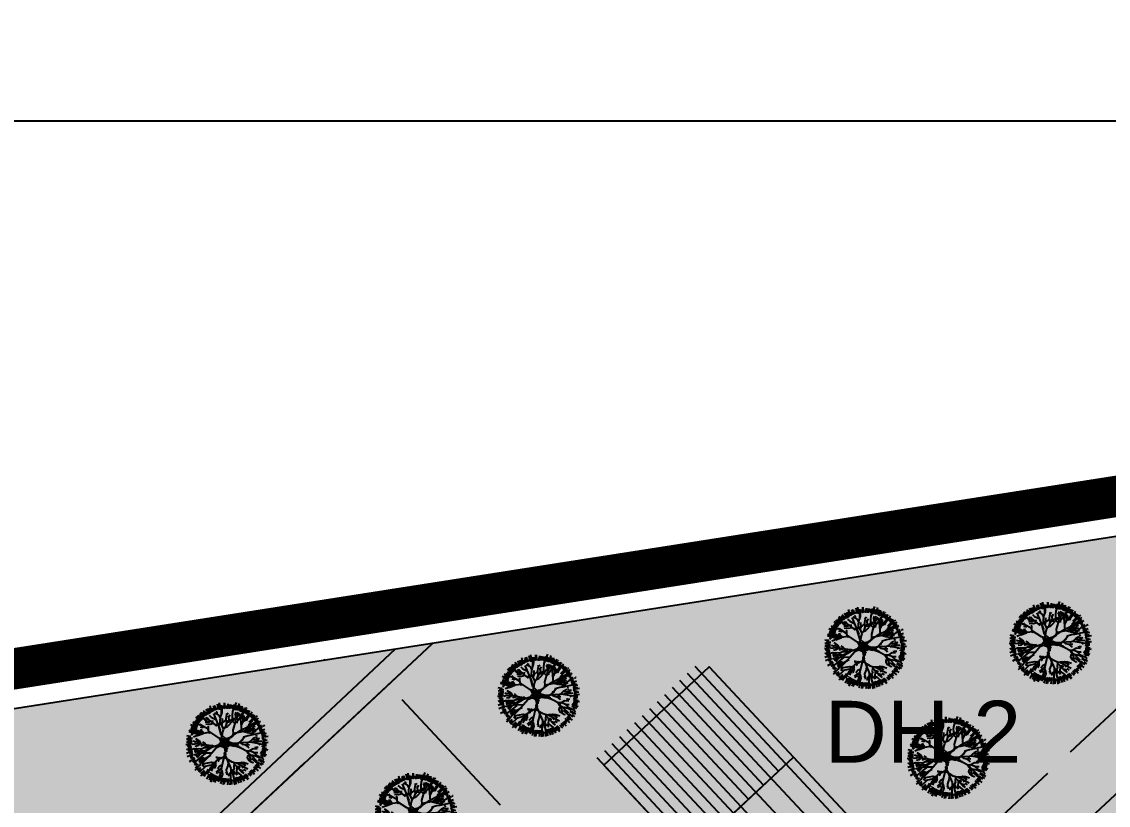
# Model space of a CAD drawing. Header units: metres. Extents: x 363418 to 1090844, y 5621240 to 16864471.
# Drawn here: x 363556.1 to 363608.9, y 5621585.2 to 5621623.2 of the extents above; entities that cross this region are included whole.
import ezdxf

# ---------------------------------------------------------------- set-up
doc = ezdxf.new("R2010")
doc.units = ezdxf.units.M
doc.header["$MEASUREMENT"] = 0
doc.linetypes.add('GELTUNGSBEREICH', pattern=[8.5, 7, -1.5])
doc.layers.get('0').update_dxf_attribs({"color": 252})
for name, color, linetype in [('DACH-BLOCK', 7, 'Continuous'), ('DACH-FIRST', 246, 'Continuous'), ('DACH-KEHLE-GRAT', 246, 'Continuous'), ('DACH-SCHRAFFUR', 246, 'Continuous'), ('DETACHED HOUSES', 255, 'Continuous'), ('GELTUNGSBEREICH_B', 7, 'Continuous'), ('KINDER GARDEN HATCHING', 255, 'Continuous'), ('Labels', 7, 'Continuous'), ('PLOT BOUNDARIES', 80, 'GELTUNGSBEREICH'), ('PRIVATE GREEN HATCHING', 255, 'Continuous'), ('RESIDENTIAL ROAD HATCHING', 255, 'Continuous'), ('ROAD PARKING', 255, 'Continuous'), ('ROW HOUSES', 255, 'Continuous'), ('SEMI-DETACHED HOUSE', 255, 'Continuous'), ('TREES', 15, 'Continuous'), ('UMGR_GELTUNGSBEREICH', 7, 'Continuous'), ('WALKWAY', 255, 'Continuous'), ('Walkway Hatch', 255, 'Continuous')]:
    doc.layers.add(name, color=color, linetype=linetype)
doc.layers.add('DACH-SCHATTEN', color=7, linetype='Continuous', true_color=0xe8b078)
doc.layers.add('DACH-SONNE', color=7, linetype='Continuous', true_color=0xefdca9)
doc.layers.add('Planning area', color=1, linetype='Continuous', plot=False)
doc.layers.get('0').off()
doc.layers.get('0').freeze()
doc.styles.get("Standard").update_dxf_attribs({"font": 'arial.ttf', "height": 1})

# ---------------------------------------------------------------- blocks, each defined once
blk = doc.blocks.new('Tree')
h = blk.add_hatch(color=63)
h.dxf.hatch_style = 1
edge = h.paths.add_edge_path()
edge.add_arc((0.14, -0.02), 5.77, 0, 360)
for p, q in [((-3.24, 4.78), (-2.71, 4.19)), ((-2.88, 4.97), (-2.38, 4.3)), ((-2.67, 5.03), (-2.23, 4.38)), ((-2.51, 5.05), (-2.07, 4.55)), ((-2.4, 5.14), (-2.24, 4.75)), ((-2.03, 5.03), (-1.82, 4.68)), ((-1.9, 5.14), (-1.71, 4.72)), ((-1.86, 5.37), (-1.61, 4.76)), ((-1.8, 5.47), (-1.42, 4.82)), ((-1.63, 5.49), (-1.51, 4.98)), ((-1.36, 5.18), (-1.27, 4.89)), ((-1.27, 5.72), (-1.11, 4.91)), ((-0.48, 5.47), (-0.46, 5.03)), ((-0.08, 5.16), (-0.08, 5.11)), ((0.38, 5.62), (0.31, 5.03)), ((0.54, 5.62), (0.46, 5.01)), ((0.81, 5.57), (0.69, 5.03)), ((1.42, 5.53), (1.21, 4.82)), ((1.52, 5.41), (1.36, 4.86)), ((1.98, 5.45), (1.69, 4.76)), ((2.3, 5.24), (2, 4.55)), ((2.4, 5.11), (2.19, 4.51)), ((2.97, 4.78), (2.65, 4.3)), ((2.88, 5.14), (2.82, 5.03)), ((3.11, 4.76), (2.82, 4.24)), ((3.3, 4.72), (2.9, 4.15)), ((-4.51, 3.21), (-3.83, 2.77)), ((-4.34, 3.8), (-3.63, 3.24)), ((-4.3, 3.26), (-3.88, 2.96)), ((-4.18, 3.84), (-3.55, 3.38)), ((-4.02, 3.34), (-4.08, 3.28)), ((-3.97, 3.3), (-4.01, 3.24)), ((-3.99, 4.07), (-3.36, 3.49)), ((-3.92, 3.27), (-3.97, 3.21)), ((-3.81, 3.18), (-3.86, 3.13)), ((-3.76, 4.32), (-2.77, 3.29)), ((-2.95, 4.53), (-2.99, 4.5)), ((-2.9, 4.48), (-2.94, 4.44)), ((-2.81, 4.3), (-2.76, 4.36)), ((-2.76, 4.59), (-2.51, 4.26)), ((-2.73, 4.38), (-2.71, 4.19)), ((-1.94, 3.36), (-1.97, 3.07)), ((-1.82, 4.34), (-0.84, 2.01)), ((-1.65, 4.43), (-1.32, 4.31)), ((-0.93, 3.16), (-0.41, 2.08)), ((-0.58, 3.63), (-0.56, 3.01)), ((-0.13, 3.38), (-0.56, 3.01)), ((-0.04, 3.63), (0.01, 2.89)), ((0.27, 4.38), (0.03, 4.11)), ((0.48, 4.15), (0.3, 3.82)), ((0.93, 3.2), (1.21, 2.92)), ((1.17, 4.36), (1.27, 4.24)), ((1.34, 4.51), (1.26, 4.24)), ((1.26, 4.24), (1.37, 3.47)), ((1.44, 4.4), (1.45, 4.21)), ((1.9, 4.14), (1.74, 4.12)), ((1.94, 4.24), (1.91, 4.16)), ((2.55, 4.01), (2.02, 3.57)), ((2.35, 3.17), (2.09, 2.69)), ((2.22, 4.24), (2.14, 3.67)), ((2.59, 3.37), (2.34, 3.16)), ((3.63, 4.53), (2.84, 3.45)), ((2.84, 3.45), (2.97, 3.4)), ((3.65, 4.26), (3.36, 3.88)), ((3.76, 4.15), (3.47, 3.78)), ((3.93, 4.13), (3.55, 3.65)), ((4.28, 3.69), (3.88, 3.34)), ((4.51, 3.69), (3.99, 3.21)), ((4.51, 3.19), (4.16, 2.96)), ((4.34, 3.99), (4.18, 3.84)), ((-5.24, 1.82), (-4.76, 1.67)), ((-5.03, 2.15), (-4.24, 1.85)), ((-4.97, 1.57), (-4.84, 1.54)), ((-4.89, 2.61), (-4.13, 2.28)), ((-4.7, 2.96), (-3.99, 2.63)), ((-4.59, 2.32), (-4.13, 2.13)), ((-3.72, 2.02), (-3.53, 2)), ((-3.57, 2.13), (-3.53, 2)), ((-3.29, 1.71), (-3.15, 1.54)), ((-2.58, 2.11), (-2.46, 1.65)), ((-1.13, 2.71), (-1.63, 2.78)), ((-1.14, 2.72), (-0.75, 1.34)), ((-0.84, 2.01), (-0.91, 1.89)), ((-0.56, 3.01), (-0.68, 2.65)), ((-0.19, 2.36), (-0.41, 2.07)), ((2.14, 2.09), (0.41, 0.89)), ((0.97, 1.53), (0.89, 1.22)), ((1.77, 1.68), (0.97, 1.53)), ((0.97, 1.53), (1.17, 1.41)), ((2.41, 1.8), (1.77, 1.68)), ((2.92, 2.38), (2.15, 1.99)), ((2.42, 1.8), (2.81, 1.7)), ((2.94, 2), (2.5, 1.83)), ((3.7, 2.13), (2.84, 1.71)), ((2.94, 2.39), (2.97, 2.19)), ((3.01, 2.65), (3.07, 2.48)), ((3.67, 1.64), (3.93, 1.57)), ((3.76, 2.4), (3.7, 2.13)), ((4.05, 2.53), (3.76, 2.4)), ((4.05, 2.19), (3.76, 2.1)), ((4.22, 1.82), (4.11, 1.8)), ((4.7, 2.92), (4.32, 2.71)), ((4.66, 2.69), (4.45, 2.59)), ((4.95, 2.63), (4.51, 2.42)), ((4.97, 2.3), (4.61, 2.13)), ((5.07, 2.17), (4.7, 1.98)), ((5.45, 2.09), (4.7, 1.79)), ((5.26, 1.79), (4.89, 1.67)), ((5.6, 1.54), (4.91, 1.4)), ((5.24, 2.57), (5.12, 2.5)), ((5.41, 2.65), (5.3, 2.61)), ((-4.83, 0.05), (-5.68, -0.06)), ((-4.97, 0.74), (-5.6, 0.7)), ((-4.82, 0.29), (-5.6, 0.24)), ((-4.82, 0.44), (-5.56, 0.38)), ((-4.77, 0.87), (-5.45, 0.84)), ((-5.02, 0.15), (-5.45, 0.11)), ((-5.35, 0.99), (-5, 0.99)), ((-4.8, 0.59), (-5.35, 0.53)), ((-4.72, 1.48), (-4.95, 1.28)), ((-4.04, 1.23), (-4.62, 1.01)), ((-4.54, 0.15), (-4.06, 0.05)), ((-4.24, 0.53), (-4.09, 0.38)), ((-4.06, 1.22), (-3.26, 1.53)), ((-4.04, 0.36), (-3.66, 0.2)), ((-3.6, 0.07), (-1.5, -0.28)), ((-1.02, 0.93), (-0.51, -0.21)), ((-0.76, 1.35), (-0.63, 1.21)), ((-0.72, 0.64), (0.03, -0.13)), ((-0.62, 1.28), (-0.08, 0.77)), ((-0.61, 0.01), (0.09, -0.43)), ((-0.52, 0.22), (-0.04, -0.18)), ((0.66, 0.94), (-0.31, 0.71)), ((0.22, 0.48), (-0.06, 0.46)), ((0.28, 0.1), (0, -0.15)), ((0.01, 0.38), (0.23, 0.05)), ((0.2, 0.83), (0.34, 0.66)), ((0.52, 0.96), (0.23, 0.47)), ((0.28, 0.38), (0.54, 0.23)), ((0.88, 0.12), (0.44, 0.29)), ((0.64, 1.05), (0.7, 0.99)), ((0.71, 0.18), (0.81, -0.17)), ((0.87, 0.09), (0.79, -0.11)), ((0.8, 1.16), (0.84, 1.11)), ((3.73, 0.29), (0.93, 0.1)), ((0.97, 0.1), (0.96, -0.21)), ((1.25, 0.12), (1.25, -0.19)), ((1.46, 0.13), (1.27, -0.19)), ((1.55, 0.14), (1.64, 0.05)), ((1.74, 0.15), (1.64, 0.05)), ((1.85, 0.29), (2.24, 0.03)), ((2, 0.4), (2.05, 0.17)), ((2.23, 0.64), (2.42, 0.83)), ((2.24, 0.03), (2.68, -0.08)), ((2.62, 1.07), (2.27, 0.66)), ((3.03, 0.24), (2.9, 0.04)), ((3.58, 0.64), (3.17, 0.25)), ((3.58, 1.44), (3.34, 1.26)), ((3.54, 1.53), (3.64, 1.31)), ((3.74, 0.77), (3.59, 0.64)), ((4.11, 0.96), (3.74, 0.77)), ((4.34, 1.19), (4.13, 1.13)), ((4.51, 0.13), (4.72, -0.08)), ((5.58, 1.23), (4.95, 1.08)), ((5.3, 1.31), (4.97, 1.23)), ((5.89, 1.08), (4.99, 0.96)), ((5.3, 0.86), (4.99, 0.77)), ((5.55, 0.71), (5.07, 0.63)), ((5.89, 0.25), (5.07, 0.19)), ((5.07, 0.06), (5.66, 0.02)), ((5.47, 0.38), (5.1, 0.33)), ((5.76, 0.56), (5.12, 0.5)), ((-4.89, -0.54), (-5.6, -0.77)), ((-4.77, -0.95), (-5.6, -1.31)), ((-5, -0.14), (-5.56, -0.24)), ((-4.66, -1.39), (-5.5, -1.77)), ((-4.97, -0.27), (-5.48, -0.37)), ((-4.89, -0.37), (-5.41, -0.45)), ((-4.77, -1.08), (-5.25, -1.29)), ((-4.83, -0.81), (-5.1, -0.91)), ((-4.77, -1.2), (-5.02, -1.31)), ((-4.08, -1.06), (-4.49, -1.16)), ((-4.09, -0.61), (-4.43, -0.75)), ((-3.62, -1.35), (-4.08, -1.91)), ((-3.37, -0.9), (-3.99, -1.18)), ((-3.45, -0.89), (-3.17, -0.93)), ((-2.06, -0.47), (-3.07, -1.1)), ((-0.77, -0.23), (-1.37, -0.48)), ((-1.08, -0.13), (-0.45, -0.35)), ((-0.96, -0.17), (-0.98, -0.32)), ((-0.23, -1.38), (-0.74, -3.52)), ((-0.43, -0.11), (-0.51, -0.21)), ((-0.35, -0.15), (-0.48, -0.28)), ((0.15, -0.47), (-0.01, -0.83)), ((0.02, -0.13), (0.21, -0.33)), ((0.05, -0.11), (0.1, -0.1)), ((0.07, -0.09), (0.07, -0.19)), ((0.07, -0.14), (0.11, -0.1)), ((0.14, -0.02), (0.08, -0.1)), ((0.12, -0.06), (0.08, -0.06)), ((0.17, -0.08), (0.11, -0.05)), ((0.47, -0.1), (0.21, -0.33)), ((1.68, -0.16), (1.65, -0.34)), ((1.81, -0.24), (1.79, -0.39)), ((1.97, -0.32), (1.93, -0.44)), ((3.29, -0.94), (2.95, -0.96)), ((3.04, -0.95), (3.21, -1.62)), ((3.16, -1.5), (3.39, -1.98)), ((4.09, -1.23), (3.29, -0.94)), ((4.43, -1.21), (4.03, -1.21)), ((4.78, -1.15), (5.68, -1.48)), ((4.8, -1.42), (5.52, -1.68)), ((4.87, -1.02), (5.55, -1.23)), ((4.97, -0.23), (5.47, -0.33)), ((4.99, -0.75), (5.62, -0.88)), ((4.99, -0.9), (5.51, -1.11)), ((5.01, -0.61), (5.85, -0.77)), ((5.12, -0.13), (5.66, -0.17)), ((-4.45, -2), (-5.25, -2.46)), ((-4.68, -1.56), (-5.14, -1.75)), ((-4.71, -1.8), (-5.02, -2)), ((-4.49, -1.89), (-4.77, -2)), ((-4.43, -2.29), (-4.77, -2.5)), ((-4.43, -2.14), (-4.68, -2.33)), ((-4.29, -2.5), (-4.56, -2.71)), ((-4.18, -2.6), (-4.52, -2.88)), ((-4.16, -2.75), (-4.39, -2.94)), ((-3.97, -2.79), (-4.26, -3)), ((-3.7, -2.19), (-3.89, -2.29)), ((-2.88, -3.06), (-3.83, -3.97)), ((-3.51, -2.07), (-3.6, -2.27)), ((-3.18, -2.85), (-3.39, -2.9)), ((-1.58, -2.54), (-2.13, -3.78)), ((-1.53, -2.52), (-1.85, -2.64)), ((-1.52, -2.92), (-1.44, -3.05)), ((-1.18, -1.88), (-1.32, -2.07)), ((-1.11, -2.37), (-1.21, -2.4)), ((-1.08, -1.93), (-1.11, -2.37)), ((2.03, -2.62), (1.49, -2.64)), ((2.13, -2.99), (2.32, -3.34)), ((3.57, -2.02), (4.58, -2.85)), ((3.58, -1.63), (4.3, -2.36)), ((4.04, -2.96), (4.46, -3.33)), ((4.12, -2.85), (4.83, -3.39)), ((4.27, -2.79), (4.62, -3.08)), ((4.37, -2.47), (4.94, -2.93)), ((4.5, -2.12), (4.96, -2.41)), ((4.69, -2.1), (5.33, -2.5)), ((4.83, -2.56), (5.19, -2.85)), ((4.94, -1.64), (5.21, -1.74)), ((5.1, -2.1), (5.31, -2.2)), ((-4.12, -3.1), (-4.39, -3.38)), ((-3.62, -3.29), (-4.09, -3.63)), ((-3.61, -3.48), (-4, -3.8)), ((-3.12, -3.68), (-3.63, -4.14)), ((-3.02, -3.82), (-3.61, -4.48)), ((-2.95, -3.99), (-3.34, -4.43)), ((-2.55, -3.57), (-3.17, -4.53)), ((-2.4, -4.15), (-2.77, -4.9)), ((-2.07, -4.01), (-2.44, -4.79)), ((-1.98, -4.11), (-2.43, -5.04)), ((-2.36, -3.86), (-2.42, -4.01)), ((-1.71, -4.26), (-2.24, -5.33)), ((-1.84, -4.2), (-2.2, -4.93)), ((-1.59, -4.34), (-1.91, -4.98)), ((-1.44, -4.39), (-1.83, -5.31)), ((-1.29, -4.43), (-1.68, -5.37)), ((-1.23, -3.99), (-1.4, -4.14)), ((-0.88, -4.28), (-1.28, -5.19)), ((-1.09, -3.87), (-1.19, -3.95)), ((-0.98, -3.62), (-1.07, -3.83)), ((-1.07, -3.86), (-1.06, -4.07)), ((-0.7, -3.34), (-0.98, -3.62)), ((-0.68, -3.68), (-0.94, -4.46)), ((-0.7, -3.34), (-0.63, -3.47)), ((0.64, -3.44), (0.81, -3.63)), ((0.64, -3.44), (0.65, -3.75)), ((0.81, -3.64), (0.72, -3.75)), ((0.82, -3.65), (0.95, -3.68)), ((0.96, -3.68), (1.23, -4.24)), ((1.73, -4.57), (2.11, -5.39)), ((1.83, -4.48), (2.13, -5.12)), ((1.88, -3.56), (2.44, -3.72)), ((1.98, -4.42), (2.17, -4.93)), ((2.28, -4.45), (2.59, -4.91)), ((2.42, -3.49), (2.74, -3.72)), ((2.42, -4.36), (3.06, -4.96)), ((2.53, -4.26), (3.12, -4.86)), ((2.65, -4.2), (3.1, -4.56)), ((3.06, -4.06), (3.46, -4.44)), ((3.23, -4.06), (3.35, -4.23)), ((3.25, -3.79), (3.62, -4.25)), ((3.43, -3.83), (3.66, -4.02)), ((3.46, -3.6), (4, -4.19)), ((3.64, -3.6), (3.91, -3.92)), ((3.73, -3.48), (4.06, -3.81)), ((4.52, -3.75), (3.87, -3.16)), ((3.87, -3.35), (4.08, -3.56)), ((4.08, -3.18), (4.27, -3.37)), ((-1.24, -4.62), (-1.39, -4.98)), ((-0.6, -4.75), (-0.82, -5.58)), ((-0.47, -4.77), (-0.59, -5.33)), ((-0.26, -4.79), (-0.47, -5.71)), ((-0.15, -4.8), (-0.34, -5.67)), ((0.03, -4.8), (-0.09, -5.37)), ((0.11, -4.8), (0.05, -5.29)), ((0.33, -4.8), (0.18, -5.69)), ((0.67, -4.89), (0.73, -5.68)), ((0.81, -5.01), (0.84, -5.26)), ((0.96, -4.97), (1.19, -5.7)), ((1.15, -4.69), (1.4, -5.6)), ((1.31, -4.65), (1.5, -5.22)), ((1.44, -4.61), (1.78, -5.49)), ((1.67, -4.78), (1.75, -5.07))]:
    blk.add_line(p, q)
for points in [[(-2.77, 4.35), (-3.01, 4.59), (-3.04, 4.56)], [(-2.32, 5.45), (-2.2, 5.07), (-1.94, 4.57)], [(-1.48, 4.61), (-1.35, 4.54), (-1.32, 4.3)], [(-1.02, 5.82), (-0.88, 4.95), (-0.98, 4.95), (-1.13, 5.66)], [(-0.77, 5.51), (-0.74, 4.91), (-0.73, 4.32), (-0.59, 4.42), (-0.57, 4.79), (-0.61, 5.24)], [(-0.31, 5.82), (-0.31, 5.12), (-0.22, 5.11), (-0.21, 5.8)], [(0.23, 5.68), (0.18, 5.09), (0.07, 5.09), (0.1, 5.45)], [(1.11, 5.6), (0.84, 4.99), (0.79, 4.97)], [(1.38, 5.91), (0.87, 4.6), (0.81, 4.1), (0.82, 3.76), (0.91, 3.3)], [(1.82, 5.74), (1.55, 4.9), (1.55, 4.78)], [(2.19, 5.39), (2.15, 5.16), (1.86, 4.61)], [(2.69, 5.2), (2.4, 4.49), (1.93, 3.83)], [(2.78, 4.95), (2.45, 4.37), (2.36, 4.44)], [(-4.72, 3.15), (-4.18, 2.87), (-3.51, 2.68)], [(-4.15, 3.44), (-3.77, 3.15), (-3.81, 3.11), (-4.28, 3.42)], [(-4.13, 3.99), (-3.75, 3.69), (-3.54, 3.36)], [(-3.8, 4.11), (-3.04, 3.43), (-2.5, 3.15)], [(-3.11, 3.86), (-3.6, 4.35), (-3.54, 4.42), (-3.05, 3.97)], [(-2.86, 4.03), (-3.24, 4.38), (-3.2, 4.47), (-2.8, 4.09)], [(-2.96, 3.11), (-2.39, 3.16), (-2.19, 3.26)], [(-2.88, 3.82), (-2.69, 3.58), (-2.22, 3.28)], [(-2.71, 3.78), (-2.55, 3.61), (-2.55, 3.49)], [(-2.4, 4.11), (-2.11, 3.83), (-1.47, 3.51)], [(-2.19, 3.25), (-1.41, 2.59), (-1.24, 2.72)], [(-1.33, 4.31), (-1.05, 4.08), (-0.87, 3.75)], [(-0.69, 4.34), (-0.86, 3.84), (-0.97, 2.75), (-1.11, 2.61)], [(0.04, 4.36), (0.05, 4.19), (-0.04, 3.63)], [(0.25, 4.01), (0.37, 3.49), (0.4, 3.47), (-0.02, 2.83)], [(1.11, 3.74), (1.11, 3.59), (0.97, 3.36), (0.16, 2.51)], [(0.18, 3.14), (0.48, 3.19), (0.61, 3.38), (0.87, 3.53)], [(1.35, 3.42), (0.94, 2.01), (0.97, 1.54)], [(1.21, 2.94), (1.46, 3.1), (1.61, 3.13)], [(1.61, 4.51), (1.4, 4.12), (1.29, 4.04)], [(1.9, 4.36), (1.48, 3.72), (1.37, 3.46)], [(1.91, 4.14), (1.94, 3.76), (1.44, 3.09)], [(1.52, 4.33), (1.55, 4.29), (1.63, 4.32)], [(1.91, 3.72), (2.02, 3.54), (2.16, 1.93)], [(2.32, 4.39), (2.28, 4.07), (2.2, 4.07)], [(2.61, 3.8), (2.34, 3.43), (2.34, 3.16)], [(4.82, 3.19), (3, 2.21), (2.47, 1.81)], [(3.3, 4.38), (2.56, 3.33), (2.84, 3.45)], [(4.51, 3.42), (4.08, 3.09), (2.94, 2.4)], [(4.11, 3.76), (3.2, 2.77), (3.17, 2.54)], [(4.09, 3.99), (3.31, 3.22), (3.24, 3.09)], [(-5.26, 1.98), (-4.48, 1.72), (-4.4, 1.78)], [(-5.03, 2.8), (-4.17, 2.47), (-4.12, 2.54), (-4.59, 2.78)], [(-4.99, 2.36), (-3.49, 1.73), (-3.28, 1.71), (-3.53, 2)], [(-4.93, 2), (-3.86, 1.54), (-3.78, 1.6)], [(-2.46, 1.65), (-3.79, 1.45), (-4.29, 1.47), (-4.7, 1.63)], [(-3.6, 1.48), (-4.2, 1.88), (-4.36, 1.76)], [(-2.65, 2.61), (-2.57, 2.51), (-2.57, 2.11), (-3.52, 2.69), (-3.67, 2.86)], [(-3.67, 2.46), (-3.3, 2.37), (-3.14, 2.45)], [(-1.78, 2.91), (-2.31, 2.79), (-2.52, 2.82), (-2.87, 2.78)], [(-2.51, 1.84), (-1.21, 0.98), (-0.36, 0.77), (0.47, -0.1)], [(-2.46, 1.65), (-2.36, 1.61), (-2.25, 1.66)], [(-0.42, 2.06), (-0.56, 1.62), (-0.56, 1.41), (-0.62, 1.32), (-0.8, 0.14)], [(0.01, 2.92), (-0.18, 2.37), (0.16, 2.51)], [(2.24, 2.04), (2.13, 1.89), (1.95, 1.82), (1.84, 1.88)], [(5.43, 1.69), (3.51, 1.29), (3.08, 1.21), (2.45, 1.02), (2.4, 0.81)], [(3.84, 1.8), (3.56, 1.54), (2.99, 1.62), (2.89, 1.68)], [(3.76, 2.1), (3.57, 2.23), (2.94, 2)], [(3.05, 1.82), (3.71, 1.93), (4.11, 1.8)], [(5.05, 2.48), (4.41, 2.2), (3.93, 1.86)], [(-5.62, 1.22), (-5.1, 1.13), (-5, 1.13)], [(-4.33, 0.11), (-4.49, 0.03), (-4.79, -0.04)], [(-4.06, 0.36), (-4.3, 0.33), (-4.66, 0.42)], [(-3.76, 0.03), (-4.07, -0.23), (-4.41, -0.29)], [(-4.35, 0.82), (-3.82, 0.47), (-3.58, 0.06)], [(-3.58, 0.08), (-3.73, 0.03), (-4.12, 0.06)], [(-3.35, 0.36), (-3.03, 0.11), (-2.95, -0.08), (-3.5, -0.22), (-3.58, -0.27)], [(-0.8, 0.19), (-2.03, -1.24), (-3.13, -2.38), (-3.43, -2.73)], [(-0.82, 0.16), (0.07, -0.92), (-0.13, -1.08), (-0.16, -1.08)], [(-0.6, 0.51), (-0.53, 0.25), (-0.72, 0.25)], [(-0.54, 0.81), (-0.54, 0.67), (0.13, -0.03)], [(-0.07, 0.77), (-0.03, 0.55), (-0.07, 0.46)], [(0.04, 0.8), (0.57, -0.12), (1.12, -0.24), (1.22, -0.17)], [(0.54, 0.25), (0.54, 0.01), (0.1, -0.1)], [(0.94, 1.25), (0.91, 1.17), (0.66, 0.94)], [(1.06, 0.11), (1.16, -0.15), (2.06, -0.49), (2.95, -0.96)], [(1.64, 0.05), (1.47, -0.18), (1.45, -0.26)], [(2.27, 0.66), (2.26, 0.58), (1.69, 0.17), (1.66, 0.15)], [(2.28, 0.67), (2.08, 0.54), (2.08, 0.45)], [(4.61, 0.67), (3.98, 0.57), (3.58, 0.64)], [(3.59, 0.28), (3.87, 0.24), (5.01, 0.04)], [(3.71, 0.26), (3.81, 0.35), (4.02, 0.33), (4.11, 0.2)], [(4.99, 0.38), (4.29, 0.41), (4.03, 0.32)], [(4.18, 0.96), (4.5, 0.83), (4.74, 0.86)], [(-5.41, -0.89), (-4.54, -0.59), (-4.19, -0.62), (-3.29, -0.59)], [(-3.7, -1.36), (-4.07, -1.34), (-4.54, -1.52)], [(-3.34, -0.59), (-3.66, -0.91), (-3.88, -0.96), (-4.16, -0.86), (-4.52, -0.93)], [(-2.98, -1.31), (-4.28, -2.36), (-4.52, -2.48)], [(-2.03, -1.24), (-3.38, -1.27), (-3.71, -1.37), (-4.03, -1.61), (-4.29, -1.73)], [(-2.05, -0.47), (-3.45, -1.14), (-3.51, -1.14)], [(-1.9, -0.16), (-2.87, -0.36), (-3.4, -0.65)], [(-0.95, -0.08), (-2.16, -0.51), (-3.21, -0.54)], [(-0.15, -1.11), (-0.28, -1.27), (0.64, -3.43)], [(0.1, -0.58), (-0.11, -0.46), (-0.27, -0.5)], [(-0.26, -0.52), (-0.09, -1.46), (-0.17, -1.54)], [(3.26, -0.11), (2.68, -0.08), (3.1, -0.41), (3.17, -0.52)], [(2.83, -0.9), (2.97, -1.22), (3.59, -1.62)], [(3.34, -1.87), (3.43, -2.4), (3.21, -2.3), (3.01, -1.92), (3.05, -1.61), (3.18, -1.48)], [(4.36, -0.69), (3.78, -0.65), (3.29, -0.94)], [(3.84, -1.14), (4.27, -1.53), (5.24, -2.01)], [(4.03, -0.44), (4.21, -0.39), (4.51, -0.42)], [(5.05, -0.44), (5.68, -0.59)], [(-2.95, -1.99), (-3.58, -2.64), (-3.79, -2.98), (-4.43, -3.68)], [(-2.19, -1.6), (-3.66, -2.44), (-3.89, -2.54)], [(-3.13, -1.97), (-3.35, -1.97), (-3.7, -2.19)], [(-3.35, -3.1), (-3.1, -2.72), (-2.08, -2.54), (-1.85, -2.64), (-2.15, -2.92), (-3.24, -3.19)], [(-1.73, -2.87), (-2.19, -3.22), (-2.74, -4.22)], [(-1.52, -2.51), (-1.53, -3.04), (-1.65, -3.38), (-1.73, -3.4)], [(-0.1, -1.69), (-1.32, -2.28), (-1.53, -2.51)], [(-1.1, -1.92), (-1.28, -1.84), (-1.48, -1.86)], [(-0.61, -2.96), (-0.92, -3.08), (-1.25, -3.45)], [(-1.07, -1.91), (-0.9, -1.84), (-0.64, -1.95)], [(-0.36, -1.92), (-0.22, -1.96), (0, -1.92)], [(0.25, -2.51), (0.2, -3.02), (-0.01, -3.59), (0.01, -3.91)], [(0.06, -2.06), (0.76, -2.45), (1.04, -2.54), (1.14, -2.74)], [(1.13, -2.73), (1.07, -3.17), (1.12, -3.38), (0.95, -3.67)], [(1.05, -2.56), (1.45, -2.62), (3.06, -3.46)], [(1.13, -2.74), (2.11, -3.81), (2.46, -4.09)], [(2.02, -2.62), (2.52, -2.82), (2.67, -3.05)], [(2.03, -2.62), (2.16, -2.53), (2.54, -2.57), (3.1, -2.77)], [(3.43, -2.4), (3.75, -2.58), (3.75, -2.66)], [(3.59, -1.62), (3.7, -1.55), (4.24, -1.67), (4.72, -1.92)], [(-0.98, -3.62), (-1.09, -3.62), (-1.48, -3.95)], [(-0.94, -4.42), (-1.02, -4.99), (-1.12, -5.29)], [(-0.78, -3.42), (-0.59, -3.93), (-0.54, -4.21), (-0.87, -5.16)], [(0.01, -3.91), (-0.06, -4), (-0.04, -4.05)], [(0.01, -3.91), (0.06, -4.01), (0.06, -4.32)], [(0.63, -3.94), (0.38, -4.19), (0.33, -4.39), (0.38, -4.51)], [(0.65, -3.65), (0.58, -4.78), (0.5, -5.72)], [(0.65, -3.64), (0.83, -3.9), (1.11, -4.95)], [(1.47, -3.11), (1.5, -3.49), (1.39, -4.05), (1.48, -4.36)], [(1.43, -3.87), (1.74, -4.07), (2.11, -4.38), (2.51, -5.2)], [(1.51, -3.15), (1.71, -3.15), (1.96, -3.28)]]:
    blk.add_lwpolyline(points)
blk = doc.blocks.new('eaws_roofhatch_2460467.645208333')
at = {"layer": 'DACH-SCHATTEN', "transparency": 33554674}
h = blk.add_hatch(color=256, dxfattribs=at)
h.dxf.hatch_style = 1
h.paths.add_polyline_path([(4.095, -4.385), (0, 0), (5.116, 4.778), (9.211, 0.392)])
at = {"layer": 'DACH-SONNE', "transparency": 33554674}
h = blk.add_hatch(color=256, dxfattribs=at)
h.dxf.hatch_style = 1
h.paths.add_polyline_path([(4.095, -4.385), (8.19, -8.77), (13.306, -3.993), (9.211, 0.392)])
at = {"layer": 'DACH-FIRST'}
blk.add_line((4.095, -4.385), (9.211, 0.392), dxfattribs=at)
at = {"layer": 'DACH-KEHLE-GRAT'}
for points in [[(4.095, -4.385), (0, 0), (5.116, 4.778), (9.211, 0.392)], [(4.095, -4.385), (8.19, -8.77), (13.306, -3.993), (9.211, 0.392)]]:
    blk.add_lwpolyline(points, close=True, dxfattribs=at)
at = {"layer": 'DACH-SCHRAFFUR'}
for p, q in [((4.409, 4.802), (13.282, -4.7)), ((4.044, 4.461), (8.48, -0.29)), ((3.313, 3.778), (7.749, -0.973)), ((3.679, 4.119), (12.551, -5.382)), ((2.948, 3.437), (11.82, -6.065)), ((2.217, 2.754), (11.089, -6.747)), ((2.582, 3.095), (7.019, -1.655)), ((1.851, 2.413), (6.288, -2.338)), ((1.12, 1.73), (5.557, -3.02)), ((1.486, 2.072), (10.359, -7.43)), ((0.755, 1.389), (9.628, -8.112)), ((0.024, 0.707), (8.897, -8.795)), ((0.39, 1.048), (4.826, -3.703)), ((-0.341, 0.365), (4.095, -4.385))]:
    blk.add_line(p, q, dxfattribs=at)

msp = doc.modelspace()

# ---------------------------------------------------------------- hatches: boundary and pattern name
at = {"layer": 'KINDER GARDEN HATCHING', "true_color": 0x2776bb, "transparency": 33554687}
h = msp.add_hatch(dxfattribs=at)
h.set_pattern_fill('ANSI31', color=152)
h.set_pattern_definition([(45, (363601.34066, 5621465.04769), (-0.08838835, 0.08838835), [])])
h.paths.add_polyline_path([(363679.558, 5621599.183), (363653.534, 5621595.018), (363646.454, 5621601.954), (363642.49, 5621605.39), (363548.003, 5621590.611), (363515.044, 5621585.962), (363474.205, 5621580.083), (363440.464, 5621575.956), (363440.782, 5621573.982), (363446.263, 5621539.99), (363453.43, 5621514.356), (363465.622, 5621479.819), (363476.451, 5621454.964), (363525.678, 5621325.647), (363548.092, 5621325.346), (363571.288, 5621324.706), (363586.634, 5621325.564), (363580.334, 5621330.743), (363600.425, 5621336.407), (363611.231, 5621339.45), (363582.103, 5621376.861), (363604.034, 5621392.772), (363609.351, 5621387.38), (363638.159, 5621406.014), (363663.957, 5621430.161), (363689.034, 5621450.422), (363699.348, 5621440.797), (363734.359, 5621469.533), (363726.044, 5621479.947), (363750.212, 5621500.058), (363762.217, 5621509.773), (363721.404, 5621552.141)], flags=17)
h.paths.add_polyline_path([(363472.274, 5621577.832), (363532.311, 5621513.002), (363543.843, 5621500.55, -0.523007), (363542.077, 5621492.529), (363474.397, 5621464.685), (363478.256, 5621455.827), (363554.241, 5621487.088, -0.313317), (363559.813, 5621485.86), (363619.969, 5621420.842), (363633.984, 5621405.695), (363636.548, 5621407.354, 0.044576), (363637.249, 5621407.902), (363639.886, 5621410.37), (363579.673, 5621474.7, -0.430875), (363580.119, 5621481.955), (363691.51, 5621574.98, 0.423388), (363692.041, 5621582.141), (363687.259, 5621587.516), (363680.613, 5621594.988, 0.255997), (363676.087, 5621596.602), (363670.005, 5621595.629), (363681.302, 5621582.929, -0.423386), (363680.771, 5621575.768), (363597.676, 5621506.373, -0.007893), (363597.553, 5621506.274), (363574.172, 5621487.366, -0.393182), (363567.378, 5621487.837), (363481.892, 5621579.169), (363474.521, 5621578.108), (363474.521, 5621578.108, -0.005316), (363474.416, 5621578.094)], flags=0)
h.paths.add_polyline_path([(363525.671, 5621548.19), (363529.356, 5621548.721), (363546.069, 5621551.127), (363579.085, 5621555.784), (363624.712, 5621562.921), (363630.963, 5621563.898), (363645.381, 5621548.493), (363594.948, 5621506.375), (363595.855, 5621505.406, -0.035094), (363595.17, 5621505.26), (363561.963, 5621500.575), (363558.038, 5621500.01), (363548.621, 5621510.071), (363546.811, 5621509.81), (363539.977, 5621517.111), (363526.31, 5621531.713), (363512.643, 5621546.315)], flags=0)
h.paths.add_polyline_path([(363476.8, 5621560.98), (363468.879, 5621559.863), (363460.957, 5621558.746), (363454.643, 5621572.352), (363462.565, 5621573.469), (363470.486, 5621574.587)], flags=0)
h.paths.add_polyline_path([(363487.86, 5621577.037), (363501.654, 5621578.983), (363515.321, 5621564.381), (363501.527, 5621562.435)], flags=0)
h.paths.add_polyline_path([(363488.246, 5621541.689), (363500.133, 5621543.334), (363504.889, 5621538.198), (363509.645, 5621533.062), (363525.718, 5621515.706), (363513.831, 5621514.062), (363501.945, 5621512.417), (363497.188, 5621517.553), (363492.432, 5621522.689), (363504.319, 5621524.334), (363516.206, 5621525.978), (363509.645, 5621533.062), (363497.759, 5621531.417), (363485.872, 5621529.773), (363481.116, 5621534.909), (363476.359, 5621540.045)], flags=0)
h.paths.add_polyline_path([(363507.185, 5621579.804), (363520.979, 5621581.75), (363534.646, 5621567.148), (363520.852, 5621565.202)], flags=0)
h.paths.add_polyline_path([(363518.765, 5621544.165), (363530.642, 5621545.875), (363534.919, 5621541.423), (363558.677, 5621545.13), (363565.915, 5621537.396), (363579.582, 5621522.794), (363584.695, 5621517.33), (363589.002, 5621520.927), (363635.128, 5621559.448), (363643.328, 5621550.687), (363592.895, 5621508.569), (363584.695, 5621517.33), (363572.748, 5621530.095), (363548.742, 5621526.65), (363552.98, 5621522.005), (363541.101, 5621520.301), (363536.732, 5621524.969), (363532.434, 5621529.561), (363544.311, 5621531.271), (363548.588, 5621526.819), (363548.742, 5621526.65), (363572.748, 5621530.095), (363565.915, 5621537.396), (363558.677, 5621545.13), (363534.919, 5621541.423), (363539.31, 5621536.609), (363527.432, 5621534.905), (363523.062, 5621539.573)], flags=0)
h.paths.add_polyline_path([(363527.029, 5621582.603), (363540.822, 5621584.549), (363554.489, 5621569.947), (363540.695, 5621568.001)], flags=0)
h.paths.add_polyline_path([(363530.063, 5621512.727), (363528.915, 5621512.255), (363543.661, 5621496.332), (363521.948, 5621487.399), (363522.023, 5621487.318), (363478.123, 5621469.257), (363467.931, 5621480.263), (363474.839, 5621483.105), (363485.031, 5621472.1), (363487.371, 5621473.062), (363477.056, 5621484.2), (363483.964, 5621487.043), (363467.288, 5621505.049)], flags=0)
h.paths.add_polyline_path([(363546.872, 5621585.402), (363560.666, 5621587.348), (363574.332, 5621572.746), (363560.539, 5621570.8)], flags=0)
h.paths.add_polyline_path([(363546.101, 5621514.959), (363557.978, 5621516.669), (363562.255, 5621512.217), (363566.647, 5621507.403), (363554.768, 5621505.699), (363550.399, 5621510.367)], flags=0)
h.paths.add_polyline_path([(363566.49, 5621588.442), (363580.284, 5621590.387), (363593.951, 5621575.785), (363580.157, 5621573.84)], flags=0)
h.paths.add_polyline_path([(363554.906, 5621485.47, -0.31331), (363558.528, 5621484.671), (363632.492, 5621404.731), (363609.632, 5621389.944), (363604.251, 5621395.4), (363579.253, 5621377.264), (363607.823, 5621340.571), (363576.107, 5621331.629), (363581.404, 5621327.275), (363576.436, 5621326.997), (363571.259, 5621326.712), (363557.508, 5621327.091), (363548.098, 5621327.346), (363530.461, 5621327.583, -0.307585), (363525.855, 5621330.804), (363525.319, 5621332.212), (363517.166, 5621353.629), (363502.683, 5621391.674), (363496.703, 5621407.384), (363478.884, 5621454.193), (363511.263, 5621467.514), (363514.038, 5621468.656)], flags=0)
h.paths.add_polyline_path([(363534.639, 5621451.592), (363574.11, 5621467.831), (363591.093, 5621449.475), (363551.481, 5621433.39), (363549.418, 5621435.567), (363549.453, 5621435.582)], flags=0)
h.paths.add_polyline_path([(363529.054, 5621420.779), (363537.978, 5621397.337), (363546.873, 5621373.971), (363514.522, 5621360.575), (363505.613, 5621383.979), (363487.794, 5621430.788), (363520.159, 5621444.147)], flags=0)
h.paths.add_polyline_path([(363529.566, 5621471.8), (363549.301, 5621479.92), (363558.722, 5621469.738), (363538.986, 5621461.619)], flags=0)
h.paths.add_polyline_path([(363586.085, 5621591.507), (363599.879, 5621593.452), (363613.545, 5621578.85), (363599.751, 5621576.904)], flags=0)
h.paths.add_polyline_path([(363568.808, 5621500.026), (363573.486, 5621500.686, -0.760887), (363577.328, 5621491.847), (363573.229, 5621488.532, -0.393182), (363568.473, 5621488.862), (363565.856, 5621491.658, -0.607271)], flags=0)
h.paths.add_polyline_path([(363505.395, 5621461.856), (363510.02, 5621449.707), (363491.513, 5621442.093), (363486.888, 5621454.242)], flags=0)
h.paths.add_polyline_path([(363582.662, 5621481.799), (363625.688, 5621517.731), (363633.376, 5621524.151), (363702.737, 5621450.047), (363725.848, 5621469.016, 0.410262), (363726.143, 5621471.81), (363723.971, 5621474.53, -0.408293), (363725.106, 5621485.671), (363746.999, 5621503.888, -0.003409), (363747.083, 5621503.957), (363747.083, 5621503.957, 0.003409), (363746.999, 5621503.888), (363725.106, 5621485.671, 0.408293), (363723.971, 5621474.53), (363726.143, 5621471.81, -0.410262), (363725.848, 5621469.016), (363702.737, 5621450.047), (363633.376, 5621524.151), (363625.688, 5621517.731), (363649.606, 5621492.178), (363676.94, 5621462.974), (363629.852, 5621423.65), (363582.217, 5621474.544, -0.430875)], flags=0)
h.paths.add_polyline_path([(363589.364, 5621483.487), (363594.737, 5621487.974), (363602.937, 5621479.213), (363597.565, 5621474.726), (363611.228, 5621460.128), (363620.172, 5621467.597), (363626.579, 5621472.948), (363612.916, 5621487.546), (363607.543, 5621483.059), (363599.343, 5621491.82), (363604.715, 5621496.307), (363610.088, 5621500.794), (363618.288, 5621492.033), (363612.916, 5621487.546), (363626.579, 5621472.948), (363641.93, 5621485.768), (363628.266, 5621500.366), (363622.894, 5621495.879), (363614.693, 5621504.64), (363620.066, 5621509.127), (363625.439, 5621513.614), (363633.639, 5621504.853), (363628.266, 5621500.366), (363641.93, 5621485.768), (363611.228, 5621460.128), (363597.565, 5621474.726), (363592.192, 5621470.239), (363583.992, 5621479)], flags=0)
h.paths.add_polyline_path([(363617.631, 5621595.428), (363640.207, 5621598.959, -0.220791), (363641.016, 5621598.727), (363642.363, 5621597.56, -0.015274), (363642.408, 5621597.519), (363648.254, 5621591.791, 0.237794), (363655.975, 5621589.333), (363657.048, 5621589.504), (363635.657, 5621571.64, -0.397755), (363628.802, 5621572.062), (363614.753, 5621587.072, -0.602138)], flags=0)
h.paths.add_polyline_path([(363550, 5621449.716), (363569.735, 5621457.835), (363579.155, 5621447.653), (363559.354, 5621439.605)], flags=0)
h.paths.add_polyline_path([(363516.431, 5621432.864), (363521.056, 5621420.715), (363502.565, 5621413.058), (363497.924, 5621425.25)], flags=0)
h.paths.add_polyline_path([(363635.537, 5621566.329), (363666.428, 5621592.127), (363676.403, 5621580.914), (363645.803, 5621555.359)], flags=0)
h.paths.add_polyline_path([(363563.457, 5621435.171), (363583.192, 5621443.29), (363592.613, 5621433.108), (363572.811, 5621425.061)], flags=0)
h.paths.add_polyline_path([(363523.214, 5621415.047), (363527.839, 5621402.897), (363509.332, 5621395.283), (363504.707, 5621407.432)], flags=0)
h.paths.add_polyline_path([(363607.213, 5621452.222), (363622.564, 5621465.042), (363631.447, 5621455.55), (363616.096, 5621442.731)], flags=0)
h.paths.add_polyline_path([(363534.251, 5621386.055), (363538.876, 5621373.905), (363520.384, 5621366.248), (363515.743, 5621378.44)], flags=0)
h.paths.add_polyline_path([(363620.88, 5621437.62), (363636.231, 5621450.44), (363645.114, 5621440.949), (363629.763, 5621428.129)], flags=0)
h.paths.add_polyline_path([(363588.029, 5621408.613), (363607.764, 5621416.733), (363617.184, 5621406.551), (363597.383, 5621398.503)], flags=0)
h.paths.add_polyline_path([(363675.871, 5621540.097, -0.403179), (363682.79, 5621539.607), (363699.541, 5621521.025, -0.425334), (363699.032, 5621513.84, -0.403179), (363692.113, 5621514.329), (363675.363, 5621532.912, -0.425334)], flags=0)
h.paths.add_polyline_path([(363633.863, 5621423.748), (363649.214, 5621436.568), (363656.731, 5621428.537), (363641.38, 5621415.717)], flags=0)
h.paths.add_polyline_path([(363543.878, 5621360.56), (363548.167, 5621348.288), (363529.457, 5621341.186), (363525.168, 5621353.458)], flags=0)
h.paths.add_polyline_path([(363679.558, 5621599.183), (363653.534, 5621595.018), (363646.454, 5621601.954), (363642.49, 5621605.39), (363548.003, 5621590.611), (363515.044, 5621585.962), (363474.205, 5621580.083), (363440.464, 5621575.956), (363446.263, 5621539.99), (363453.43, 5621514.356), (363465.622, 5621479.819), (363476.451, 5621454.964), (363525.678, 5621325.647), (363548.092, 5621325.346), (363571.288, 5621324.706), (363586.634, 5621325.564), (363580.334, 5621330.743), (363600.425, 5621336.407), (363611.231, 5621339.45), (363582.103, 5621376.861), (363604.034, 5621392.772), (363609.351, 5621387.38), (363638.159, 5621406.014), (363663.957, 5621430.161), (363689.034, 5621450.422), (363699.348, 5621440.797), (363734.359, 5621469.533), (363726.044, 5621479.947), (363750.212, 5621500.058), (363762.217, 5621509.773), (363721.404, 5621552.141)], flags=17)
h.paths.add_polyline_path([(363691.51, 5621574.98), (363580.119, 5621481.955, 0.430875), (363579.673, 5621474.7), (363639.886, 5621410.37), (363641.164, 5621411.566), (363582.217, 5621474.544, -0.430875), (363582.662, 5621481.799), (363625.688, 5621517.731), (363633.376, 5621524.151), (363696.633, 5621576.979), (363692.041, 5621582.141, -0.423386)], flags=0)
h.paths.add_polyline_path([(363472.274, 5621577.832), (363532.311, 5621513.002), (363543.843, 5621500.55, -0.523007), (363542.077, 5621492.529), (363474.397, 5621464.685), (363478.256, 5621455.827), (363554.241, 5621487.088, -0.313315), (363559.813, 5621485.86), (363619.969, 5621420.842), (363633.984, 5621405.695), (363636.548, 5621407.354, 0.044576), (363637.249, 5621407.902), (363639.886, 5621410.37), (363579.673, 5621474.7, -0.430875), (363580.119, 5621481.955), (363691.51, 5621574.98, 0.42339), (363692.041, 5621582.141), (363687.259, 5621587.516), (363680.613, 5621594.988, 0.255997), (363676.087, 5621596.602), (363670.005, 5621595.629), (363681.302, 5621582.929, -0.423386), (363680.771, 5621575.768), (363597.676, 5621506.373), (363597.676, 5621506.373), (363646.579, 5621547.213), (363645.381, 5621548.493), (363594.948, 5621506.375), (363595.855, 5621505.406, -0.035092), (363595.17, 5621505.26), (363561.963, 5621500.575), (363558.038, 5621500.01), (363556.228, 5621499.75), (363567.378, 5621487.837, 0.393182), (363574.172, 5621487.366), (363597.553, 5621506.274), (363597.676, 5621506.373), (363597.676, 5621506.373, -0.007896), (363597.553, 5621506.274), (363574.172, 5621487.366, -0.393182), (363567.378, 5621487.837), (363481.892, 5621579.169), (363474.521, 5621578.108, -0.00532), (363474.416, 5621578.094)], flags=0)
h.paths.add_polyline_path([(363472.274, 5621577.832), (363532.311, 5621513.002), (363543.843, 5621500.55, -0.523007), (363542.077, 5621492.529), (363487.069, 5621469.899), (363485.031, 5621472.1), (363478.123, 5621469.257), (363467.931, 5621480.263), (363474.839, 5621483.105), (363485.031, 5621472.1), (363487.371, 5621473.062), (363477.056, 5621484.2), (363483.964, 5621487.043), (363467.288, 5621505.049), (363530.063, 5621512.727), (363531.875, 5621513.473), (363516.958, 5621529.581), (363513.286, 5621529.131), (363516.206, 5621525.978), (363525.718, 5621515.706), (363513.831, 5621514.062), (363501.945, 5621512.417), (363497.188, 5621517.553), (363492.432, 5621522.689), (363504.319, 5621524.334), (363516.206, 5621525.978), (363509.645, 5621533.062), (363497.759, 5621531.417), (363485.872, 5621529.773), (363481.116, 5621534.909), (363476.359, 5621540.045), (363488.246, 5621541.689), (363500.133, 5621543.334), (363504.889, 5621538.198), (363509.645, 5621533.062), (363513.286, 5621529.131), (363516.958, 5621529.581), (363501.605, 5621546.159), (363476.654, 5621543.107), (363468.879, 5621559.863), (363460.957, 5621558.746), (363454.643, 5621572.352), (363462.565, 5621573.469), (363461.171, 5621576.474)], flags=0)
h.paths.add_polyline_path([(363512.643, 5621546.315), (363525.671, 5621548.19), (363529.356, 5621548.721), (363546.069, 5621551.127), (363579.085, 5621555.784), (363624.712, 5621562.921), (363630.963, 5621563.898), (363645.381, 5621548.493), (363594.948, 5621506.375), (363586.396, 5621515.513), (363562.402, 5621512.057), (363566.647, 5621507.403), (363554.768, 5621505.699), (363550.432, 5621510.332), (363546.811, 5621509.81), (363539.977, 5621517.111), (363526.31, 5621531.713)], flags=0)
h.paths.add_polyline_path([(363512.643, 5621546.315), (363525.671, 5621548.19), (363529.356, 5621548.721), (363546.069, 5621551.127), (363579.085, 5621555.784), (363624.712, 5621562.921), (363630.963, 5621563.898), (363643.328, 5621550.687), (363592.895, 5621508.569), (363584.695, 5621517.33), (363579.582, 5621522.794), (363541.789, 5621517.371), (363548.621, 5621510.071), (363546.811, 5621509.81)], flags=0)
h.paths.add_polyline_path([(363476.8, 5621560.98), (363468.879, 5621559.863), (363462.565, 5621573.469), (363470.486, 5621574.587)], flags=0)
h.paths.add_polyline_path([(363519.477, 5621539.014), (363523.062, 5621539.573), (363518.765, 5621544.165), (363530.642, 5621545.875), (363534.919, 5621541.423), (363558.677, 5621545.13), (363565.915, 5621537.396), (363572.748, 5621530.095), (363579.582, 5621522.794), (363584.695, 5621517.33), (363589.002, 5621520.927), (363635.128, 5621559.448), (363643.328, 5621550.687), (363592.895, 5621508.569), (363584.695, 5621517.33), (363579.582, 5621522.794), (363572.748, 5621530.095), (363548.742, 5621526.65), (363552.98, 5621522.005), (363541.101, 5621520.301), (363536.767, 5621524.932), (363533.144, 5621524.412), (363526.31, 5621531.713)], flags=0)
h.paths.add_polyline_path([(363518.765, 5621544.165), (363530.642, 5621545.875), (363534.919, 5621541.423), (363558.677, 5621545.13), (363565.915, 5621537.396), (363572.748, 5621530.095), (363548.742, 5621526.65), (363552.98, 5621522.005), (363541.101, 5621520.301), (363536.732, 5621524.969), (363532.434, 5621529.561), (363544.311, 5621531.271), (363548.588, 5621526.819), (363548.742, 5621526.65), (363572.748, 5621530.095), (363565.915, 5621537.396), (363558.677, 5621545.13), (363534.919, 5621541.423), (363539.31, 5621536.609), (363527.432, 5621534.905), (363523.062, 5621539.573)], flags=0)
h.paths.add_polyline_path([(363523.062, 5621539.573), (363534.919, 5621541.423), (363539.31, 5621536.609), (363527.432, 5621534.905)], flags=0)
h.paths.add_polyline_path([(363510.828, 5621499.407), (363532.54, 5621508.34), (363543.661, 5621496.332), (363521.948, 5621487.399)], flags=0)
h.paths.add_polyline_path([(363609.632, 5621389.944), (363604.251, 5621395.4), (363579.253, 5621377.264), (363607.823, 5621340.571), (363576.107, 5621331.629), (363581.404, 5621327.275), (363576.436, 5621326.997), (363571.259, 5621326.712), (363557.508, 5621327.091), (363548.098, 5621327.346), (363530.461, 5621327.583, -0.307585), (363525.855, 5621330.804), (363525.319, 5621332.212), (363517.166, 5621353.629), (363502.683, 5621391.674), (363487.794, 5621430.788), (363478.884, 5621454.193), (363511.263, 5621467.514), (363514.038, 5621468.656), (363554.906, 5621485.47, -0.31331), (363558.528, 5621484.671), (363632.492, 5621404.731)], flags=0)
h.paths.add_polyline_path([(363529.054, 5621420.779), (363537.978, 5621397.337), (363546.873, 5621373.971), (363514.522, 5621360.575), (363505.613, 5621383.979), (363496.703, 5621407.384), (363487.794, 5621430.788), (363520.159, 5621444.147)], flags=0)
h.paths.add_polyline_path([(363589.364, 5621483.487), (363594.737, 5621487.974), (363602.937, 5621479.213), (363597.565, 5621474.726), (363611.228, 5621460.128), (363626.579, 5621472.948), (363612.916, 5621487.546), (363607.543, 5621483.059), (363599.343, 5621491.82), (363604.715, 5621496.307), (363610.088, 5621500.794), (363618.288, 5621492.033), (363612.916, 5621487.546), (363626.579, 5621472.948), (363641.93, 5621485.768), (363628.266, 5621500.366), (363622.894, 5621495.879), (363614.693, 5621504.64), (363620.066, 5621509.127), (363625.439, 5621513.614), (363633.639, 5621504.853), (363628.266, 5621500.366), (363641.93, 5621485.768), (363649.606, 5621492.178), (363663.273, 5621477.576), (363616.185, 5621438.252), (363602.518, 5621452.854), (363611.228, 5621460.128), (363597.565, 5621474.726), (363592.192, 5621470.239), (363583.992, 5621479)], flags=0)
h.paths.add_polyline_path([(363589.364, 5621483.487), (363594.737, 5621487.974), (363602.937, 5621479.213), (363597.565, 5621474.726), (363611.228, 5621460.128), (363620.172, 5621467.597), (363626.579, 5621472.948), (363612.916, 5621487.546), (363607.543, 5621483.059), (363599.343, 5621491.82), (363604.715, 5621496.307), (363610.088, 5621500.794), (363618.288, 5621492.033), (363612.916, 5621487.546), (363626.579, 5621472.948), (363641.93, 5621485.768), (363628.266, 5621500.366), (363622.894, 5621495.879), (363614.693, 5621504.64), (363620.066, 5621509.127), (363625.439, 5621513.614), (363633.639, 5621504.853), (363628.266, 5621500.366), (363641.93, 5621485.768), (363626.579, 5621472.948), (363620.172, 5621467.597), (363611.228, 5621460.128), (363597.565, 5621474.726), (363592.192, 5621470.239), (363583.992, 5621479)], flags=0)
h.paths.add_polyline_path([(363642.363, 5621597.56, -0.015274), (363642.408, 5621597.519), (363648.254, 5621591.791, 0.237794), (363655.975, 5621589.333), (363655.975, 5621589.333, -0.237794), (363648.254, 5621591.791), (363642.408, 5621597.519, 0.015274), (363642.363, 5621597.56), (363641.016, 5621598.727, 0.220786), (363640.207, 5621598.959), (363640.207, 5621598.959, -0.220789), (363641.016, 5621598.727)], flags=0)
at = {"layer": 'PRIVATE GREEN HATCHING', "true_color": 0x58ba48, "transparency": 33554687}
h = msp.add_hatch(color=85, dxfattribs=at)
h.dxf.hatch_style = 1
h.paths.add_polyline_path([(363514.985, 5621584.005), (363485.756, 5621579.797), (363521.248, 5621541.878), (363576.045, 5621593.049), (363547.956, 5621588.656)])
h.paths.add_polyline_path([(363521.866, 5621560.242), (363547.446, 5621584.13), (363554.271, 5621576.821), (363521.391, 5621546.115), (363495.782, 5621573.476), (363503.09, 5621580.301)], flags=16)
h.paths.add_polyline_path([(364204.706, 5621768.65), (364204.706, 5621790.198), (364164.688, 5621790.198), (364164.688, 5621768.65)])
at = {"layer": 'PRIVATE GREEN HATCHING', "true_color": 0x58ba48, "transparency": 33554674}
h = msp.add_hatch(color=85, dxfattribs=at)
h.dxf.hatch_style = 1
h.paths.add_polyline_path([(363620.043, 5621599.931), (363576.045, 5621593.049), (363573.892, 5621591.038), (363590.955, 5621572.767), (363599.725, 5621580.957)])
h.paths.add_polyline_path([(363584.371, 5621587.142), (363589.487, 5621591.92), (363593.582, 5621587.535), (363597.678, 5621583.149), (363593.658, 5621579.395), (363595.548, 5621578.819), (363594.104, 5621577.47), (363593.658, 5621579.395), (363592.561, 5621578.372), (363590.855, 5621580.199), (363589.031, 5621578.496), (363585.625, 5621582.143), (363587.449, 5621583.847)], flags=16)
h.paths.add_polyline_path([(363584.371, 5621587.142), (363589.487, 5621591.92), (363597.678, 5621583.149), (363592.561, 5621578.372)], flags=16)
h.paths.add_polyline_path([(363588.832, 5621583.098), (363593.217, 5621587.193), (363597.312, 5621582.808), (363592.927, 5621578.713)], flags=0)
h.paths.add_polyline_path([(363573.892, 5621591.038), (363565.121, 5621582.848), (363571.946, 5621575.539), (363577.063, 5621580.317), (363580.14, 5621577.022), (363581.964, 5621578.725), (363585.37, 5621575.077), (363583.546, 5621573.374), (363585.253, 5621571.547), (363584.156, 5621570.523), (363586.047, 5621569.946), (363584.602, 5621568.598), (363584.156, 5621570.523), (363580.137, 5621566.769), (363582.184, 5621564.576), (363590.955, 5621572.767)])
h.paths.add_polyline_path([(363571.946, 5621575.539), (363571.605, 5621575.905), (363565.121, 5621582.848), (363556.351, 5621574.658), (363573.414, 5621556.386), (363582.184, 5621564.576), (363580.137, 5621566.769), (363576.117, 5621563.015), (363578.007, 5621562.439), (363576.563, 5621561.09), (363576.117, 5621563.015), (363575.02, 5621561.991), (363573.314, 5621563.819), (363571.49, 5621562.115), (363568.084, 5621565.763), (363569.908, 5621567.466), (363566.83, 5621570.762)])
h.paths.add_polyline_path([(363556.351, 5621574.658), (363547.58, 5621566.468), (363554.406, 5621559.159), (363559.522, 5621563.937), (363562.599, 5621560.641), (363564.423, 5621562.344), (363567.829, 5621558.697), (363566.005, 5621556.993), (363567.712, 5621555.166), (363566.615, 5621554.142), (363568.506, 5621553.566), (363567.061, 5621552.217), (363566.615, 5621554.142), (363562.596, 5621550.389), (363564.643, 5621548.196), (363573.414, 5621556.386)])
h.paths.add_polyline_path([(363554.406, 5621559.159), (363554.064, 5621559.524), (363547.58, 5621566.468), (363538.81, 5621558.278), (363555.873, 5621540.006), (363564.643, 5621548.196), (363562.596, 5621550.389), (363558.576, 5621546.635), (363560.466, 5621546.058), (363559.022, 5621544.71), (363558.576, 5621546.635), (363557.48, 5621545.611), (363555.773, 5621547.438), (363553.949, 5621545.735), (363550.543, 5621549.383), (363552.367, 5621551.086), (363549.289, 5621554.381)])
h.paths.add_polyline_path([(363538.81, 5621558.278), (363530.039, 5621550.087), (363536.865, 5621542.779), (363541.981, 5621547.556), (363545.058, 5621544.261), (363546.882, 5621545.964), (363550.289, 5621542.316), (363548.465, 5621540.613), (363550.171, 5621538.786), (363549.075, 5621537.762), (363550.965, 5621537.186), (363549.52, 5621535.837), (363549.075, 5621537.762), (363545.055, 5621534.008), (363547.102, 5621531.816), (363555.873, 5621540.006)])
h.paths.add_polyline_path([(363536.523, 5621543.144), (363530.039, 5621550.087), (363521.248, 5621541.878), (363537.514, 5621524.499, 0.178469), (363540.703, 5621525.84), (363547.102, 5621531.816), (363545.055, 5621534.008), (363541.035, 5621530.254), (363542.925, 5621529.678), (363541.481, 5621528.329), (363541.035, 5621530.254), (363539.939, 5621529.231), (363538.232, 5621531.058), (363536.408, 5621529.355), (363533.002, 5621533.002), (363534.826, 5621534.706), (363531.748, 5621538.001), (363536.865, 5621542.779)])
at = {"layer": 'PRIVATE GREEN HATCHING', "true_color": 0x58ba48, "transparency": 33554687}
h = msp.add_hatch(color=85, dxfattribs=at)
h.dxf.hatch_style = 1
h.paths.add_polyline_path([(363580.053, 5621510.454), (363556.095, 5621536.109), (363542.761, 5621523.657, 0.17906), (363541.205, 5621520.556), (363564.369, 5621495.808)])
h.paths.add_polyline_path([(363559.314, 5621514.348), (363549.077, 5621525.311), (363556.385, 5621532.136), (363566.623, 5621521.173)], flags=16)
h.paths.add_polyline_path([(363591.016, 5621520.692), (363567.059, 5621546.347), (363556.095, 5621536.109), (363580.053, 5621510.454)])
h.paths.add_polyline_path([(363570.277, 5621524.585), (363560.04, 5621535.548), (363567.348, 5621542.373), (363577.586, 5621531.41)], flags=16)
h.paths.add_polyline_path([(363601.979, 5621530.93), (363578.022, 5621556.585), (363567.059, 5621546.347), (363591.016, 5621520.692)])
h.paths.add_polyline_path([(363581.24, 5621534.823), (363571.003, 5621545.786), (363578.311, 5621552.611), (363588.549, 5621541.648)], flags=16)
h.paths.add_polyline_path([(363588.985, 5621566.822), (363578.022, 5621556.585), (363601.979, 5621530.93), (363612.942, 5621541.167)])
h.paths.add_polyline_path([(363592.204, 5621545.061), (363581.966, 5621556.024), (363589.274, 5621562.849), (363599.512, 5621551.886)], flags=16)
h.paths.add_polyline_path([(363599.948, 5621577.06), (363588.985, 5621566.822), (363612.942, 5621541.167), (363623.905, 5621551.405)])
h.paths.add_polyline_path([(363603.167, 5621555.298), (363592.929, 5621566.262), (363600.238, 5621573.087), (363610.475, 5621562.124)], flags=16)
h.paths.add_polyline_path([(363610.911, 5621587.298), (363599.948, 5621577.06), (363623.905, 5621551.405), (363634.868, 5621561.643)])
h.paths.add_polyline_path([(363614.13, 5621565.536), (363603.892, 5621576.499), (363611.201, 5621583.324), (363621.438, 5621572.361)], flags=16)
h.paths.add_polyline_path([(363621.874, 5621597.535), (363610.911, 5621587.298), (363634.868, 5621561.643), (363645.831, 5621571.881)])
h.paths.add_polyline_path([(363625.093, 5621575.774), (363614.855, 5621586.737), (363622.164, 5621593.562), (363632.401, 5621582.599)], flags=16)
at = {"layer": 'RESIDENTIAL ROAD HATCHING', "true_color": 0xc7c8ca, "transparency": 33554674}
h = msp.add_hatch(color=9, dxfattribs=at)
h.dxf.hatch_style = 1
h.paths.add_polyline_path([(363542.761, 5621523.657), (363625.323, 5621600.756), (363620.043, 5621599.931), (363582.184, 5621564.576), (363573.414, 5621556.386), (363564.643, 5621548.196), (363555.873, 5621540.006), (363547.102, 5621531.816), (363540.703, 5621525.84, -0.413876), (363533.64, 5621526.077), (363542.524, 5621516.586, -0.414549)])
at = {"layer": 'Walkway Hatch', "true_color": 0x136734, "transparency": 33554674}
h = msp.add_hatch(color=116, dxfattribs=at)
h.dxf.hatch_style = 1
h.paths.add_polyline_path([(363576.045, 5621593.049), (363574.234, 5621592.766), (363555.658, 5621575.379), (363556.351, 5621574.658)])

# ---------------------------------------------------------------- linework, layer by layer
at = {"layer": 'DETACHED HOUSES'}
for p, q in [((363585.562, 5621596.485), (363585.621, 5621596.57)), ((363577.406, 5621595.21), (363577.91, 5621595.9))]:
    msp.add_line(p, q, dxfattribs=at)
at = {"layer": 'GELTUNGSBEREICH_B', "linetype": 'GELTUNGSBEREICH', "const_width": 2, "flags": 128}
msp.add_lwpolyline([(363726.044, 5621479.947), (363750.212, 5621500.058), (363762.217, 5621509.773), (363721.404, 5621552.141), (363679.558, 5621599.183), (363653.534, 5621595.018), (363646.454, 5621601.954), (363642.49, 5621605.39), (363548.003, 5621590.611), (363515.044, 5621585.962), (363474.205, 5621580.083), (363440.464, 5621575.956), (363446.263, 5621539.99), (363453.43, 5621514.356), (363465.622, 5621479.819), (363476.451, 5621454.964), (363525.678, 5621325.647), (363548.092, 5621325.346), (363571.288, 5621324.706), (363586.634, 5621325.564), (363580.334, 5621330.743), (363600.425, 5621336.407), (363611.231, 5621339.45), (363582.103, 5621376.861), (363604.034, 5621392.772), (363609.351, 5621387.38), (363638.159, 5621406.014), (363663.957, 5621430.161), (363689.034, 5621450.422), (363699.348, 5621440.797), (363734.359, 5621469.533)], close=True, dxfattribs=at)
at = {"layer": 'Planning area', "linetype": 'Continuous'}
msp.add_lwpolyline([(363770.581, 5621307.95), (363770.581, 5621618.421), (363417.636, 5621618.421), (363417.636, 5621307.95)], close=True, dxfattribs=at)
at = {"layer": 'PLOT BOUNDARIES'}
for p, q in [((363625.323, 5621600.756), (363542.761, 5621523.657)), ((363582.184, 5621564.576), (363620.043, 5621599.931)), ((363521.248, 5621541.878), (363576.045, 5621593.049)), ((363590.955, 5621572.767), (363573.892, 5621591.038))]:
    msp.add_line(p, q, dxfattribs=at)
at = {"layer": 'ROAD PARKING'}
msp.add_line((363586.366, 5621596.887), (363586.572, 5621596.643), dxfattribs=at)
at = {"layer": 'ROW HOUSES'}
for p, q in [((363573.271, 5621594.563), (363573.997, 5621595.242)), ((363570.765, 5621592.223), (363570.83, 5621592.284))]:
    msp.add_line(p, q, dxfattribs=at)
at = {"layer": 'SEMI-DETACHED HOUSE'}
msp.add_lwpolyline([(363584.371, 5621587.142), (363589.487, 5621591.92), (363597.678, 5621583.149), (363592.561, 5621578.372)], close=True, dxfattribs=at)
at = {"layer": 'UMGR_GELTUNGSBEREICH'}
msp.add_lwpolyline([(363758.924, 5621509.979), (363719.595, 5621550.805), (363678.452, 5621597.058), (363652.513, 5621592.907), (363644.757, 5621600.506), (363641.541, 5621603.293), (363547.956, 5621588.656), (363514.985, 5621584.005), (363474.128, 5621578.124), (363442.428, 5621574.246), (363447.878, 5621540.443), (363454.997, 5621514.982), (363467.143, 5621480.575), (363477.963, 5621455.742), (363526.723, 5621327.652)], dxfattribs=at)
at = {"layer": 'WALKWAY'}
for p, q in [((363521.248, 5621541.878), (363576.045, 5621593.049)), ((363574.234, 5621592.766), (363520.602, 5621542.568))]:
    msp.add_line(p, q, dxfattribs=at)

# ---------------------------------------------------------------- block references
at = {"layer": 'DACH-BLOCK'}
msp.add_blockref('eaws_roofhatch_2460467.645208333', (363584.371, 5621587.142), dxfattribs=at)
at = {"layer": 'TREES', "xscale": 0.344693923675337, "yscale": 0.344693923675337, "zscale": 0.344693923675337}
for p in [(363606.02, 5621593.045), (363597.038, 5621592.813), (363581.162, 5621590.491), (363566.03, 5621588.153), (363601.064, 5621587.473), (363575.193, 5621584.743)]:
    msp.add_blockref('Tree', p, dxfattribs=at)

# ---------------------------------------------------------------- texts
at = {"layer": 'Labels', "insert": (363595.092, 5621590.265), "char_height": 3, "attachment_point": 1}
msp.add_mtext_dynamic_manual_height_columns('DH 2', width=10.38499, gutter_width=2, heights=[0], dxfattribs=at)

doc.saveas('drawing.dxf')
